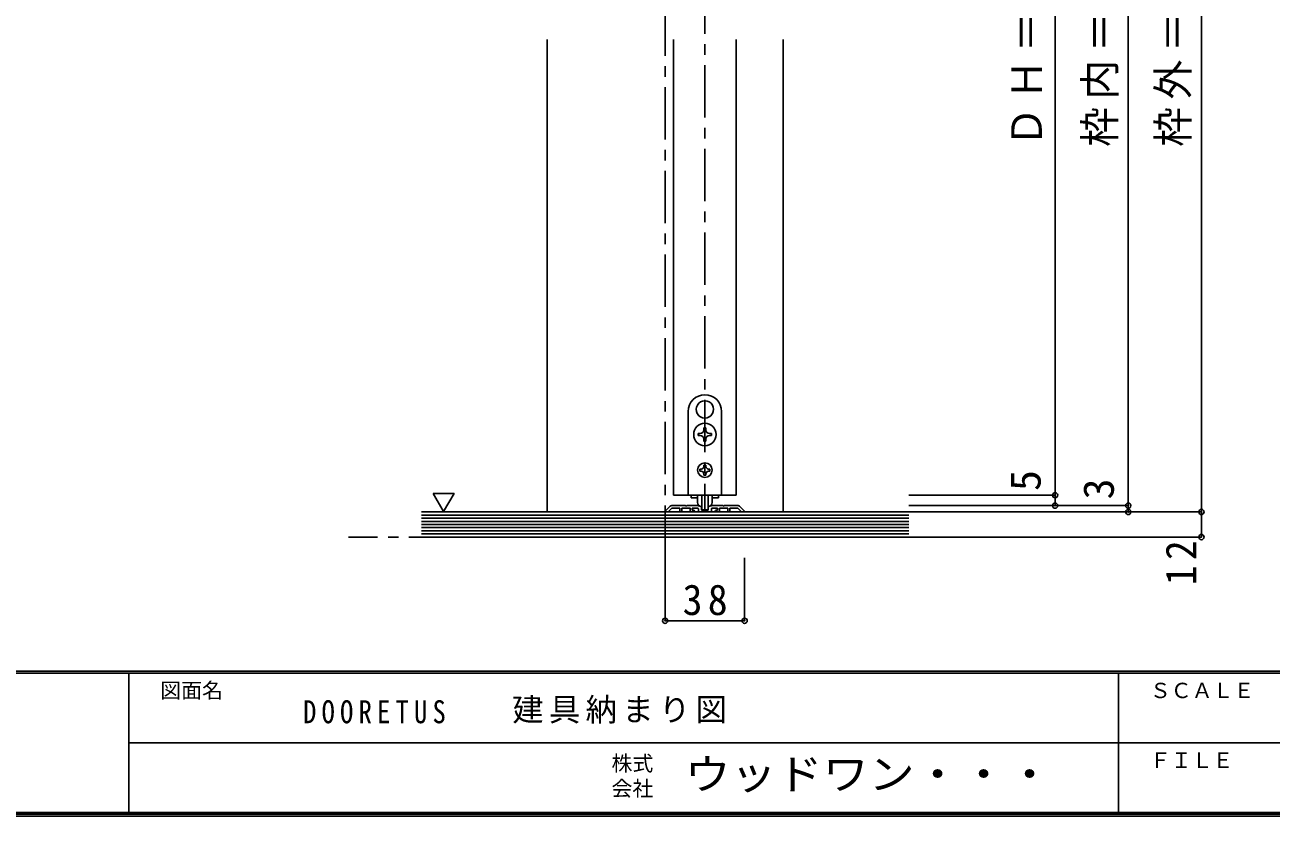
# Model space of a CAD drawing. Units: millimetres, scale not verified. Extents: x -973 to 977, y -718 to 696.
# Drawn here: x -48 to 548, y -701 to -323 of the extents above; entities that cross this region are included whole.
import ezdxf
from ezdxf.enums import TextEntityAlignment as Align

# ---------------------------------------------------------------- set-up
doc = ezdxf.new("R2010")
doc.units = ezdxf.units.MM
doc.header["$LTSCALE"] = 5
doc.header["$PDMODE"] = 32
doc.header["$PDSIZE"] = 2.5
doc.linetypes.add('CHAIN1', pattern=[8, 5, -1, 1, -1])
for name, color, linetype in [('0-1_通り芯', 4, 'CHAIN1'), ('0-3_仕上げ', 2, 'Continuous'), ('0-4_枠', 3, 'Continuous'), ('0-6_扉', 6, 'Continuous'), ('0-7_金物', 7, 'Continuous'), ('0-A_文字', 7, 'Continuous'), ('0-B_寸法', 7, 'Continuous'), ('F-0_補助線', 7, 'Continuous'), ('F-1_枠', 6, 'Continuous'), ('F-A_文字', 7, 'Continuous')]:
    doc.layers.add(name, color=color, linetype=linetype)
doc.styles.add('ＭＳ ゴシック', font='')
doc.styles.get('ＭＳ ゴシック').set_extended_font_data('MS Gothic')

msp = doc.modelspace()

# ---------------------------------------------------------------- linework, layer by layer
at = {"layer": '0-1_通り芯'}
for p, q in [((258.153, -577.5), (258.153, -2.5)), ((277.153, -62), (277.153, -555.5)), ((400.626, -567.5), (106.653, -567.5))]:
    msp.add_line(p, q, dxfattribs=at)
at = {"layer": '0-3_仕上げ'}
for p, q in [((141.653, -555.5), (374.653, -555.5)), ((141.653, -567.5), (374.653, -567.5))]:
    msp.add_line(p, q, dxfattribs=at)
at = {"layer": '0-3_仕上げ', "color": 7}
for p, q in [((141.653, -557), (374.653, -557)), ((141.653, -558.5), (374.653, -558.5)), ((141.653, -560), (374.653, -560)), ((141.653, -561.5), (374.653, -561.5)), ((141.653, -563), (374.653, -563)), ((141.653, -564.5), (374.653, -564.5)), ((141.653, -566), (374.653, -566))]:
    msp.add_line(p, q, dxfattribs=at)
at = {"layer": '0-4_枠', "color": 4}
for p, q in [((201.653, -329.75), (201.653, -555.5)), ((314.653, -329.75), (314.653, -555.5))]:
    msp.add_line(p, q, dxfattribs=at)
at = {"layer": '0-4_枠'}
for p, q in [((260.577, -552.793), (258.212, -555.159)), ((260.153, -554.914), (261.367, -553.7)), ((261.284, -552.5), (267.853, -552.5)), ((261.367, -553.7), (265.153, -553.7)), ((265.153, -555.2), (265.153, -553.7)), ((266.153, -555.2), (266.153, -553.7)), ((273.924, -552.5), (268.453, -552.5)), ((273.553, -553.7), (271.153, -553.7)), ((271.153, -553.7), (271.153, -554.7)), ((274.053, -554.2), (274.053, -555.2)), ((274.078, -552.524), (275.207, -552.888)), ((275.553, -553.364), (275.553, -554.4)), ((278.753, -553.364), (278.753, -554.4)), ((280.228, -552.524), (279.1, -552.888)), ((280.253, -554.2), (280.253, -555.2)), ((280.382, -552.5), (285.853, -552.5)), ((280.753, -553.7), (283.153, -553.7)), ((283.153, -553.7), (283.153, -554.7)), ((284.153, -555.2), (284.153, -553.7)), ((284.153, -553.7), (288.153, -553.7)), ((293.022, -552.5), (286.453, -552.5)), ((288.153, -555.2), (288.153, -553.7)), ((289.153, -553.7), (292.939, -553.7)), ((289.153, -555.2), (289.153, -553.7)), ((294.153, -554.914), (292.939, -553.7)), ((293.729, -552.793), (296.094, -555.159)), ((259.953, -555.5), (258.353, -555.5)), ((260.153, -555.3), (260.153, -554.914)), ((265.453, -555.5), (265.853, -555.5)), ((271.753, -555.5), (270.453, -555.5)), ((271.753, -554.7), (271.153, -554.7)), ((279.953, -555.5), (274.353, -555.5)), ((275.853, -554.7), (278.453, -554.7)), ((282.553, -554.7), (283.153, -554.7)), ((282.553, -555.5), (283.853, -555.5)), ((288.853, -555.5), (288.453, -555.5)), ((294.153, -555.3), (294.153, -554.914)), ((294.353, -555.5), (295.953, -555.5))]:
    msp.add_line(p, q, dxfattribs=at)
for points in [[(270.153, -555.2), (270.153, -553.7), (266.153, -553.7)], [(267.853, -552.5), (268.153, -552.8), (268.453, -552.5)], [(286.453, -552.5), (286.153, -552.8), (285.853, -552.5)]]:
    msp.add_lwpolyline(points, dxfattribs=at)
for centre, radius, start, end in [((261.284, -553.5), 1, 90, 135), ((273.553, -554.2), 0.5, 0, 90), ((273.924, -553), 0.5, 72.1213, 90), ((275.053, -553.364), 0.5, 0, 72.1213), ((279.253, -553.364), 0.5, 107.8787, 180), ((280.382, -553), 0.5, 90, 107.8787), ((280.753, -554.2), 0.5, 90, 180), ((293.022, -553.5), 1, 45, 90), ((258.353, -555.3), 0.2, 135, 270), ((259.953, -555.3), 0.2, 270, 0), ((265.453, -555.2), 0.3, 180, 270), ((265.853, -555.2), 0.3, 270, 0), ((270.453, -555.2), 0.3, 180, 270), ((271.753, -555.1), 0.4, 0, 90), ((271.753, -555.1), 0.4, 270, 0), ((274.353, -555.2), 0.3, 180, 270), ((275.853, -554.4), 0.3, 180, 270), ((278.453, -554.4), 0.3, 270, 0), ((279.953, -555.2), 0.3, 270, 0), ((282.553, -555.1), 0.4, 90, 180), ((282.553, -555.1), 0.4, 180, 270), ((283.853, -555.2), 0.3, 270, 0), ((288.453, -555.2), 0.3, 180, 270), ((288.853, -555.2), 0.3, 270, 0), ((294.353, -555.3), 0.2, 180, 270), ((295.953, -555.3), 0.2, 270, 45)]:
    msp.add_arc(centre, radius, start, end, dxfattribs=at)
at = {"layer": '0-6_扉'}
for p, q in [((262.153, -329.75), (262.153, -547.5)), ((292.153, -329.75), (292.153, -547.5)), ((262.153, -547.5), (292.153, -547.5))]:
    msp.add_line(p, q, dxfattribs=at)
at = {"layer": '0-7_金物'}
for p, q in [((277.054, -502.351), (277.153, -502.45)), ((277.252, -502.351), (277.153, -502.45)), ((269.153, -547.5), (269.153, -507.5)), ((273.511, -508.489), (273.646, -508.525)), ((273.609, -508.66), (273.646, -508.525)), ((280.795, -508.489), (280.66, -508.525)), ((280.697, -508.66), (280.66, -508.525)), ((285.153, -507.5), (285.153, -547.5)), ((274.953, -518), (274.003, -518)), ((274.003, -518), (274.003, -519)), ((276.653, -515.35), (276.653, -516.3)), ((277.653, -515.35), (276.653, -515.35)), ((277.653, -516.3), (277.653, -515.35)), ((280.303, -518), (279.353, -518)), ((280.303, -519), (280.303, -518)), ((274.003, -519), (274.953, -519)), ((277.653, -521.65), (277.653, -520.7)), ((279.353, -519), (280.303, -519)), ((275.353, -535), (274.753, -535)), ((274.753, -535), (274.753, -536)), ((274.753, -536), (275.353, -536)), ((276.653, -533.1), (277.653, -533.1)), ((276.653, -533.1), (276.653, -533.7)), ((277.653, -533.1), (277.653, -533.7)), ((278.953, -535), (279.553, -535)), ((276.653, -537.3), (276.653, -537.9)), ((277.653, -537.9), (276.653, -537.9)), ((277.653, -537.3), (277.653, -537.9)), ((285.153, -547.5), (269.153, -547.5)), ((270.553, -547.5), (270.553, -548.7)), ((273.653, -550.921), (273.653, -547.5)), ((275.653, -547.5), (275.653, -554.121)), ((278.653, -547.5), (278.653, -554.112)), ((280.653, -550.921), (280.653, -547.5)), ((283.753, -547.5), (283.753, -548.7)), ((270.553, -548.7), (273.685, -548.7)), ((280.621, -548.7), (283.753, -548.7)), ((278.353, -554.421), (275.953, -554.421))]:
    msp.add_line(p, q, dxfattribs=at)
for points in [[(276.653, -520.7), (276.653, -521.65), (277.653, -521.65)], [(279.553, -535), (279.553, -536), (278.953, -536)]]:
    msp.add_lwpolyline(points, dxfattribs=at)
for centre, radius in [((277.153, -518.5), 5.35), ((277.153, -535.5), 3.5)]:
    msp.add_circle(centre, radius, dxfattribs=at)
for centre, radius, start, end in [((277.153, -507.5), 8, 0, 180), ((277.153, -506.5), 4.15, 91.3645, 208.6355), ((277.153, -506.5), 4.15, 331.3645, 88.6355), ((277.153, -506.5), 4.15, 211.3645, 328.6355), ((274.953, -516.3), 1.7, 270, 0), ((279.353, -516.3), 1.7, 180, 270), ((274.953, -520.7), 1.7, 0, 90), ((279.353, -520.7), 1.7, 90, 180), ((275.353, -533.7), 1.3, 270, 0), ((275.353, -537.3), 1.3, 0, 90), ((278.953, -533.7), 1.3, 180, 270), ((278.953, -537.3), 1.3, 90, 180), ((275.653, -550.921), 2, 180, 264.78409), ((275.453, -553.112), 0.2, 0, 84.78409), ((275.953, -554.121), 0.3, 180, 270), ((278.353, -554.121), 0.3, 270, 0), ((278.853, -553.112), 0.2, 95.21591, 180), ((278.653, -550.921), 2, 275.21591, 0)]:
    msp.add_arc(centre, radius, start, end, dxfattribs=at)
at = {"layer": '0-A_文字'}
msp.add_line((147.218, -546.686), (152.218, -555.347), dxfattribs=at)
msp.add_lwpolyline([(147.218, -546.686), (157.218, -546.686), (152.218, -555.347)], dxfattribs=at)
at = {"layer": '0-B_寸法', "color": 4}
for p, q in [((479.653, -552.5), (479.653, -48)), ((514.653, -48), (514.653, -555.5)), ((444.653, -78), (444.653, -547.5)), ((444.653, -547.5), (374.653, -547.5)), ((444.653, -552.5), (444.653, -547.5)), ((479.653, -552.5), (374.653, -552.5)), ((444.653, -552.5), (374.653, -552.5)), ((479.653, -555.5), (479.653, -552.5)), ((514.653, -555.5), (374.653, -555.5)), ((514.653, -567.5), (514.653, -555.5)), ((514.653, -567.5), (374.653, -567.5)), ((258.153, -607.5), (258.153, -577.5)), ((296.153, -607.5), (296.153, -577.5)), ((296.153, -607.5), (258.153, -607.5))]:
    msp.add_line(p, q, dxfattribs=at)
at = {"layer": '0-B_寸法'}
for p in [(444.653, -547.5), (444.653, -552.5), (479.653, -552.5), (479.653, -555.5), (514.653, -555.5), (514.653, -567.5), (258.153, -607.5), (296.153, -607.5)]:
    msp.add_point(p, dxfattribs=at)
at = {"layer": 'F-1_枠'}
for p, q in [((976.653, -631.667), (-973.347, -631.667)), ((976.653, -632.5), (-973.347, -632.5)), ((1.653, -632.5), (1.653, -699.167)), ((474.986, -632.5), (474.986, -699.167)), ((1.653, -665.833), (974.986, -665.834)), ((976.653, -699.167), (-973.347, -699.167)), ((976.653, -700), (-973.347, -700)), ((976.653, -700.833), (-973.347, -700.833))]:
    msp.add_line(p, q, dxfattribs=at)

# ---------------------------------------------------------------- texts
at = {"layer": '0-B_寸法', "style": 'ＭＳ ゴシック'}
for s, p in [('5', (442.153, -545.5)), ('3', (477.153, -549.5))]:
    msp.add_text(s, height=14.66, rotation=90, dxfattribs=at).set_placement(p, align=Align.BOTTOM_LEFT)
at = {"layer": '0-B_寸法', "char_height": 14.66, "attachment_point": 7, "rotation": 90, "style": 'ＭＳ ゴシック'}
for s, insert in [('\\T1.19;\\W0.95;ＤＨ＝2,348', (442.153, -381)), ('\\T1.19;\\W0.95;枠内＝2,367', (477.153, -381)), ('\\T1.19;\\W0.95;枠外＝2,400', (512.153, -381)), ('\\T1.27;\\W0.95;12', (512.153, -590.544))]:
    msp.add_mtext(s, dxfattribs=dict(at, insert=insert))
at = {"layer": '0-B_寸法', "insert": (266.528, -605), "char_height": 14.66, "attachment_point": 7, "style": 'ＭＳ ゴシック'}
msp.add_mtext('\\T1.27;\\W0.95;38', dxfattribs=at)
at = {"layer": 'F-0_補助線', "char_height": 11, "attachment_point": 7, "style": 'ＭＳ ゴシック'}
for s, insert in [('\\T1.17;建具納まり図', (184.986, -656.667)), ('\\T1.39;\\W0.85;DOORETUS', (84.986, -656.667))]:
    msp.add_mtext(s, dxfattribs=dict(at, insert=insert))
at = {"layer": 'F-A_文字', "style": 'ＭＳ ゴシック'}
for s, p in [('図面名', (16.653, -646.667)), ('ＳＣＡＬＥ', (489.986, -646.667)), ('株式', (232.486, -681.5)), ('ＦＩＬＥ', (489.986, -680)), ('会社', (232.486, -693.5))]:
    msp.add_text(s, height=7.331, dxfattribs=at).set_placement(p, align=Align.BOTTOM_LEFT)
at = {"layer": 'F-A_文字', "style": 'ＭＳ ゴシック', "width": 1.1}
msp.add_text('ウッドワン・・・', height=14.66, dxfattribs=at).set_placement((267.486, -692.5), align=Align.BOTTOM_LEFT)

doc.saveas('drawing.dxf')
